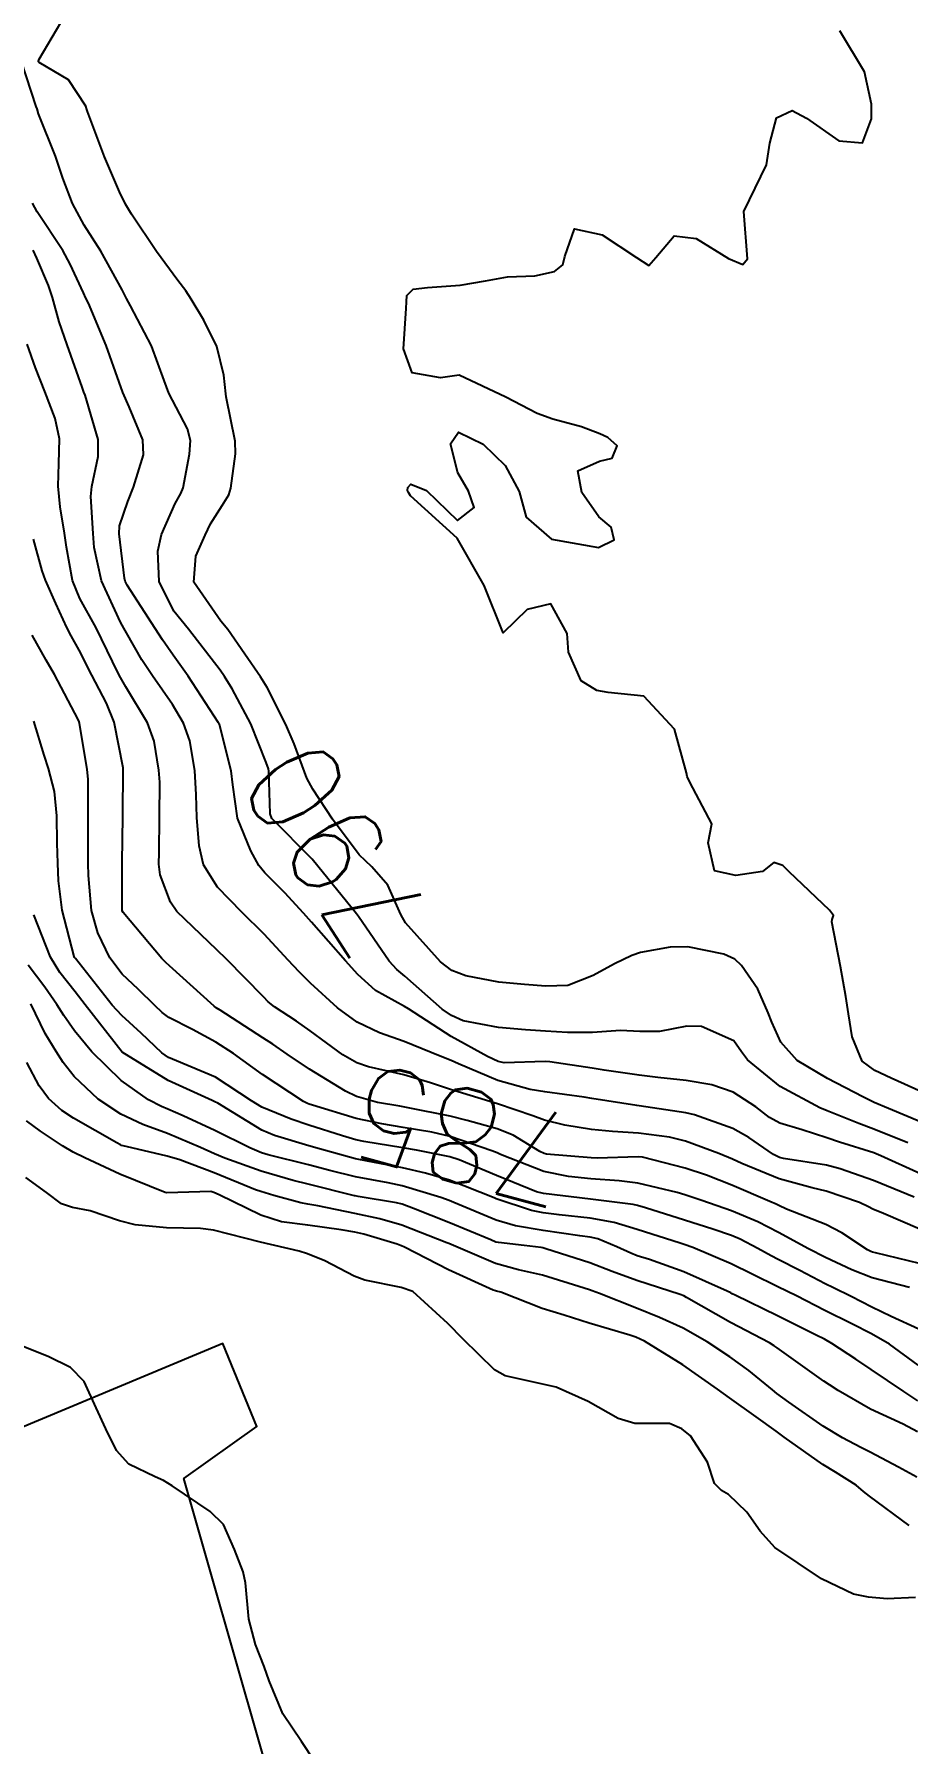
# Model space of a CAD drawing. Header units: metres. Extents: x 307586 to 320046, y 7427249 to 7434250.
# Drawn here: x 319210.4 to 319247.5, y 7429091.9 to 7429164.5 of the extents above; entities that cross this region are included whole.
import ezdxf
from ezdxf.enums import TextEntityAlignment as Align

# ---------------------------------------------------------------- set-up
doc = ezdxf.new("R2010")
doc.units = ezdxf.units.M
doc.header["$MEASUREMENT"] = 0
for name, color, linetype in [('Cotas', 45, 'Continuous'), ('Curvas de Nivel 1m', 11, 'Continuous'), ('Curvas de Nivel 5m', 15, 'Continuous'), ('Edificações', 30, 'Continuous'), ('Vias Primárias', 230, 'Continuous')]:
    doc.layers.add(name, color=color, linetype=linetype)
doc.styles.add('Style-STANDARD', font='STANDARD.shx')

msp = doc.modelspace()

# ---------------------------------------------------------------- linework, layer by layer
at = {"layer": 'Curvas de Nivel 1m', "flags": 128}
for points, elevation in [([(319248.027, 7429118.303), (319246.642, 7429118.874), (319246.037, 7429119.137), (319245.549, 7429119.379), (319244.052, 7429120.155), (319242.767, 7429120.923), (319242.071, 7429121.703), (319241.682, 7429122.539), (319241.525, 7429122.938), (319241.096, 7429123.948), (319240.403, 7429124.955), (319240.107, 7429125.219), (319239.647, 7429125.427), (319238.114, 7429125.737), (319237.372, 7429125.729), (319236.11, 7429125.5), (319235.734, 7429125.38), (319234.998, 7429125.017), (319234.098, 7429124.526), (319233.027, 7429124.107), (319232.093, 7429124.074), (319231.18, 7429124.149), (319230.095, 7429124.245), (319228.681, 7429124.511), (319228.099, 7429124.732), (319227.619, 7429125.105), (319226.128, 7429126.765), (319225.927, 7429127.123), (319225.374, 7429128.361), (319224.689, 7429129.142), (319224.16, 7429129.654), (319223.029, 7429131.162), (319222.196, 7429132.432), (319221.937, 7429132.911), (319221.839, 7429133.175), (319221.399, 7429134.367), (319221.043, 7429135.188), (319220.246, 7429136.753), (319219.966, 7429137.203), (319219.299, 7429138.173), (319218.573, 7429139.217), (319218.278, 7429139.57), (319217.133, 7429141.232), (319217.214, 7429142.331), (319217.616, 7429143.227), (319217.847, 7429143.705), (319218.336, 7429144.485), (319218.625, 7429144.932), (319218.71, 7429145.216), (319218.902, 7429146.678), (319218.889, 7429147.215), (319218.514, 7429149.097), (319218.491, 7429149.219), (319218.405, 7429150.013), (319218.109, 7429151.225), (319217.553, 7429152.352), (319217.025, 7429153.241), (319216.794, 7429153.593), (319216.451, 7429154.032), (319215.552, 7429155.259), (319214.487, 7429156.854), (319214.237, 7429157.273), (319213.979, 7429157.794), (319213.342, 7429159.282), (319212.624, 7429161.207), (319212.595, 7429161.289), (319212.544, 7429161.428), (319211.809, 7429162.555), (319210.563, 7429163.284), (319210.542, 7429163.32), (319210.539, 7429163.345), (319210.564, 7429163.426), (319211.676, 7429165.304)], 791), ([(319248.044, 7429119.593), (319246.759, 7429120.166), (319246.057, 7429120.494), (319245.526, 7429120.888), (319245.095, 7429121.916), (319244.938, 7429122.897), (319244.827, 7429123.636), (319244.601, 7429124.903), (319244.237, 7429126.803), (319244.246, 7429126.908), (319244.308, 7429127.08), (319244.137, 7429127.294), (319242.422, 7429128.927), (319242.157, 7429129.192), (319241.764, 7429129.331), (319241.296, 7429128.943), (319240.151, 7429128.777), (319239.245, 7429128.969), (319238.985, 7429130.158), (319239.136, 7429130.97), (319238.2, 7429132.736), (319238.087, 7429132.981), (319238.055, 7429133.131), (319237.551, 7429134.987), (319236.244, 7429136.382), (319234.731, 7429136.537), (319234.247, 7429136.63), (319233.589, 7429137.037), (319233.051, 7429138.256), (319232.998, 7429139.043), (319232.292, 7429140.303), (319231.288, 7429140.065), (319230.273, 7429139.08), (319229.467, 7429141.088), (319228.323, 7429143.1), (319226.341, 7429144.891), (319226.249, 7429145.029), (319226.213, 7429145.122), (319226.224, 7429145.242), (319226.347, 7429145.382), (319227.012, 7429145.113), (319228.33, 7429143.85), (319229.036, 7429144.393), (319228.795, 7429145.095), (319228.354, 7429145.863), (319228.038, 7429147.105), (319228.378, 7429147.601), (319229.428, 7429147.089), (319230.359, 7429146.18), (319230.957, 7429145.071), (319231.249, 7429143.983), (319232.323, 7429143.05), (319234.32, 7429142.697), (319234.988, 7429143.02), (319234.863, 7429143.557), (319234.333, 7429143.999), (319233.614, 7429145.037), (319233.44, 7429145.956), (319234.363, 7429146.362), (319234.898, 7429146.489), (319235.122, 7429147.019), (319234.719, 7429147.369), (319234.378, 7429147.517), (319233.596, 7429147.823), (319232.384, 7429148.15), (319231.72, 7429148.393), (319230.393, 7429149.08), (319228.407, 7429150.019), (319227.618, 7429149.899), (319226.408, 7429150.107), (319226.037, 7429151.134), (319226.15, 7429152.843), (319226.168, 7429153.133), (319226.178, 7429153.4), (319226.448, 7429153.663), (319227.057, 7429153.729), (319228.45, 7429153.835), (319229.526, 7429154.015), (319230.454, 7429154.192), (319231.62, 7429154.228), (319232.457, 7429154.41), (319232.813, 7429154.692), (319232.889, 7429155.046), (319233.301, 7429156.221), (319234.477, 7429155.968), (319235.938, 7429155.015), (319236.46, 7429154.677), (319236.761, 7429155.006), (319237.539, 7429155.932), (319238.475, 7429155.817), (319239.847, 7429154.966), (319240.46, 7429154.709), (319240.648, 7429154.957), (319240.493, 7429156.96), (319241.46, 7429158.946), (319241.607, 7429159.863), (319241.889, 7429160.94), (319242.546, 7429161.246), (319243.162, 7429160.924), (319244.529, 7429159.96), (319245.543, 7429159.884), (319245.924, 7429160.896), (319245.921, 7429161.524), (319245.62, 7429162.899), (319244.58, 7429164.632)], 792), ([(319248.002, 7429116.113), (319246.313, 7429116.877), (319246.014, 7429116.994), (319244.565, 7429117.449), (319244.02, 7429117.638), (319242.971, 7429117.973), (319242.026, 7429118.256), (319241.585, 7429118.493), (319241.002, 7429118.945), (319240.042, 7429119.58), (319239.132, 7429119.884), (319238.049, 7429120.066), (319236.842, 7429120.201), (319236.052, 7429120.291), (319234.565, 7429120.512), (319234.056, 7429120.59), (319232.249, 7429120.859), (319232.06, 7429120.87), (319230.311, 7429120.824), (319230.06, 7429120.877), (319229.615, 7429121.084), (319228.071, 7429121.941), (319226.249, 7429123.118), (319226.084, 7429123.217), (319224.844, 7429123.892), (319224.097, 7429124.565), (319223.582, 7429125.155), (319222.127, 7429126.792), (319221.787, 7429127.175), (319220.993, 7429128.039), (319220.15, 7429128.885), (319219.891, 7429129.203), (319219.554, 7429129.814), (319218.993, 7429131.212), (319218.787, 7429132.625), (319218.722, 7429133.215), (319218.222, 7429135.178), (319218.205, 7429135.22), (319218.186, 7429135.257), (319216.894, 7429137.234), (319216.262, 7429138.126), (319215.804, 7429138.783), (319215.497, 7429139.252), (319214.3, 7429141.098), (319214.216, 7429141.271), (319214.183, 7429141.392), (319213.968, 7429143.274), (319213.983, 7429143.617), (319214.337, 7429144.654), (319214.578, 7429145.266), (319214.992, 7429146.632), (319214.966, 7429147.264), (319214.387, 7429148.667), (319214.118, 7429149.273), (319213.961, 7429149.713), (319213.407, 7429151.28), (319212.655, 7429153.073), (319212.552, 7429153.289), (319212.445, 7429153.516), (319211.887, 7429154.728), (319211.576, 7429155.303), (319210.487, 7429156.942), (319210.278, 7429157.322)], 789), ([(319247.737, 7429115.112), (319245.997, 7429115.819), (319244.584, 7429116.321), (319244.006, 7429116.47), (319242.178, 7429116.761), (319242.011, 7429116.803), (319241.751, 7429116.934), (319240.713, 7429117.643), (319240.024, 7429118.034), (319238.398, 7429118.608), (319238.03, 7429118.692), (319236.045, 7429118.988), (319235.95, 7429119.001), (319234.037, 7429119.31), (319233.71, 7429119.362), (319232.041, 7429119.589), (319231.422, 7429119.68), (319230.048, 7429120.063), (319228.379, 7429120.776), (319228.06, 7429120.911), (319227.592, 7429121.105), (319226.069, 7429121.727), (319225.028, 7429122.091), (319224.077, 7429122.539), (319223.24, 7429123.158), (319222.093, 7429124.205), (319221.607, 7429124.686), (319221.137, 7429125.184), (319220.119, 7429126.283), (319219.178, 7429127.21), (319218.143, 7429128.272), (319217.549, 7429129.226), (319217.358, 7429130.036), (319217.262, 7429131.229), (319217.232, 7429132.19), (319217.178, 7429133.23), (319216.959, 7429134.489), (319216.692, 7429135.235), (319216.235, 7429136.033), (319215.382, 7429137.253), (319214.93, 7429137.93), (319214.271, 7429139.07), (319214.163, 7429139.271), (319214.019, 7429139.531), (319213.207, 7429141.281), (319212.908, 7429142.693), (319212.855, 7429143.285), (319212.764, 7429144.861), (319212.8, 7429145.285), (319213.078, 7429146.567), (319213.078, 7429147.283), (319212.512, 7429149.169), (319212.464, 7429149.289), (319212.396, 7429149.499), (319211.749, 7429151.3), (319211.41, 7429152.283), (319211.13, 7429153.31), (319210.957, 7429153.821), (319210.46, 7429154.987), (319210.307, 7429155.322)], 788), ([(319247.972, 7429113.75), (319246.431, 7429114.423), (319245.98, 7429114.611), (319245.798, 7429114.7), (319245.406, 7429114.889), (319243.99, 7429115.37), (319243.397, 7429115.511), (319241.997, 7429115.888), (319240.417, 7429116.544), (319240.009, 7429116.727), (319239.43, 7429116.966), (319238.018, 7429117.493), (319237.341, 7429117.665), (319236.021, 7429117.839), (319234.911, 7429117.906), (319234.023, 7429117.991), (319232.887, 7429118.179), (319232.026, 7429118.389), (319231.538, 7429118.567), (319230.033, 7429119.08), (319228.042, 7429119.681), (319227.187, 7429119.968), (319226.051, 7429120.304), (319224.552, 7429120.646), (319224.058, 7429120.817), (319223.464, 7429121.156), (319222.073, 7429122.179), (319221.489, 7429122.591), (319220.566, 7429123.193), (319220.296, 7429123.408), (319220.087, 7429123.623), (319218.528, 7429125.216), (319218.109, 7429125.617), (319216.416, 7429127.237), (319216.137, 7429127.637), (319215.709, 7429128.807), (319215.655, 7429129.247), (319215.659, 7429129.749), (319215.672, 7429131.248), (319215.687, 7429132.737), (319215.65, 7429133.248), (319215.444, 7429134.48), (319215.166, 7429135.256), (319214.246, 7429136.786), (319213.963, 7429137.273), (319213.682, 7429137.852), (319212.983, 7429139.283), (319212.292, 7429140.533), (319211.983, 7429141.295), (319211.727, 7429142.709), (319211.637, 7429143.3), (319211.46, 7429144.428), (319211.377, 7429145.304), (319211.404, 7429146.257), (319211.431, 7429147.304), (319211.242, 7429148.168), (319210.805, 7429149.314), (319210.408, 7429150.322), (319210.057, 7429151.324)], 787), ([(319247.957, 7429112.304), (319246.092, 7429112.748), (319245.962, 7429112.782), (319245.889, 7429112.808), (319245.752, 7429112.883), (319244.665, 7429113.595), (319243.973, 7429113.954), (319242.302, 7429114.605), (319241.981, 7429114.759), (319241.867, 7429114.817), (319241.601, 7429114.936), (319239.993, 7429115.625), (319238.915, 7429116.055), (319238.003, 7429116.35), (319236.197, 7429116.811), (319236.01, 7429116.829), (319234.264, 7429116.771), (319234.009, 7429116.779), (319232.117, 7429116.943), (319232.012, 7429116.965), (319231.831, 7429117.053), (319230.702, 7429117.752), (319230.022, 7429118.017), (319228.75, 7429118.368), (319228.027, 7429118.554), (319226.234, 7429118.915), (319226.031, 7429118.945), (319225.881, 7429118.972), (319224.94, 7429119.136), (319224.037, 7429119.391), (319223.576, 7429119.618), (319222.054, 7429120.549), (319221.096, 7429121.185), (319220.485, 7429121.612), (319220.07, 7429121.884), (319218.247, 7429123.053), (319218.082, 7429123.158), (319217.993, 7429123.221), (319216.1, 7429124.941), (319215.943, 7429125.084), (319215.779, 7429125.245), (319214.132, 7429127.196), (319214.097, 7429127.27), (319214.091, 7429127.312), (319214.094, 7429129.271), (319214.094, 7429129.33), (319214.123, 7429131.271), (319214.123, 7429131.331), (319214.138, 7429133.271), (319214.13, 7429133.344), (319213.746, 7429135.275), (319213.426, 7429136.087), (319212.808, 7429137.284), (319212.263, 7429138.342), (319211.918, 7429138.944), (319211.735, 7429139.298), (319211.275, 7429140.318), (319210.834, 7429141.312), (319210.697, 7429141.704), (319210.32, 7429143.054)], 786), ([(319247.923, 7429109.506), (319246.748, 7429110.055), (319245.936, 7429110.442), (319245.053, 7429110.893), (319244.307, 7429111.265), (319243.948, 7429111.441), (319242.869, 7429112.006), (319241.958, 7429112.472), (319241.654, 7429112.629), (319241.085, 7429112.943), (319240.347, 7429113.335), (319239.968, 7429113.492), (319239.175, 7429113.764), (319237.975, 7429114.146), (319236.32, 7429114.656), (319235.981, 7429114.765), (319235.789, 7429114.811), (319233.983, 7429115.03), (319231.986, 7429115.269), (319231.695, 7429115.347), (319229.997, 7429116.032), (319228.403, 7429116.7), (319228.009, 7429116.831), (319226.588, 7429117.114), (319226.014, 7429117.207), (319224.349, 7429117.477), (319224.017, 7429117.55), (319223.456, 7429117.718), (319222.023, 7429118.176), (319221.269, 7429118.425), (319220.03, 7429118.933), (319219.591, 7429119.204), (319218.048, 7429120.212), (319216.397, 7429120.897), (319216.06, 7429121.041), (319215.773, 7429121.244), (319214.897, 7429122.084), (319214.079, 7429122.832), (319213.672, 7429123.274), (319212.102, 7429125.247), (319212.085, 7429125.272), (319212.072, 7429125.29), (319212.055, 7429125.34), (319211.543, 7429127.299), (319211.389, 7429128.545), (319211.351, 7429129.302), (319211.328, 7429130.14), (319211.32, 7429131.303), (319211.223, 7429132.335), (319210.962, 7429133.309), (319210.779, 7429133.882), (319210.336, 7429135.318)], 784), ([(319247.904, 7429107.99), (319246.682, 7429108.872), (319245.919, 7429109.317), (319245.078, 7429109.74), (319243.934, 7429110.297), (319242.727, 7429110.922), (319241.947, 7429111.313), (319240.849, 7429111.844), (319239.956, 7429112.285), (319238.335, 7429112.976), (319237.964, 7429113.105), (319237.786, 7429113.161), (319235.97, 7429113.742), (319234.995, 7429114.037), (319233.975, 7429114.219), (319232.659, 7429114.361), (319231.977, 7429114.449), (319231.474, 7429114.554), (319229.983, 7429115.045), (319229.893, 7429115.081), (319227.994, 7429115.836), (319226.968, 7429116.141), (319226.002, 7429116.365), (319224.506, 7429116.641), (319224.007, 7429116.743), (319222.479, 7429117.165), (319222.014, 7429117.302), (319220.555, 7429117.728), (319220.021, 7429117.963), (319218.148, 7429119.102), (319218.032, 7429119.169), (319217.907, 7429119.221), (319216.045, 7429120.075), (319214.084, 7429121.27), (319212.518, 7429123.286), (319212.088, 7429123.833), (319211.447, 7429124.65), (319211.048, 7429125.306), (319210.342, 7429127.104)], 783), ([(319247.887, 7429106.466), (319247.29, 7429106.866), (319245.902, 7429107.799), (319245.254, 7429108.237), (319244.238, 7429108.905), (319243.916, 7429109.084), (319243.573, 7429109.258), (319241.93, 7429110.08), (319240.135, 7429110.957), (319240.003, 7429111.018), (319239.944, 7429111.048), (319239.786, 7429111.121), (319237.953, 7429111.943), (319236.487, 7429112.466), (319235.959, 7429112.629), (319235.691, 7429112.735), (319235.096, 7429113.013), (319234.289, 7429113.348), (319233.967, 7429113.417), (319233.529, 7429113.473), (319231.969, 7429113.7), (319230.802, 7429113.898), (319229.974, 7429114.141), (319228.185, 7429114.893), (319227.982, 7429114.975), (319227.632, 7429115.104), (319225.99, 7429115.596), (319225.394, 7429115.727), (319223.995, 7429115.982), (319222.917, 7429116.243), (319222.003, 7429116.483), (319220.296, 7429116.908), (319220.01, 7429116.994), (319219.507, 7429117.205), (319218.02, 7429117.952), (319216.684, 7429118.575), (319216.029, 7429118.858), (319215.757, 7429118.971), (319215.206, 7429119.252), (319214.045, 7429120.07), (319212.805, 7429121.283), (319212.072, 7429122.172), (319211.612, 7429122.833), (319211.313, 7429123.302), (319210.807, 7429124.026), (319210.099, 7429124.964)], 782), ([(319247.867, 7429105.152), (319247.262, 7429105.477), (319245.882, 7429106.119), (319244.506, 7429106.901), (319244.13, 7429107.142), (319243.897, 7429107.303), (319242.61, 7429108.219), (319241.911, 7429108.724), (319241.79, 7429108.81), (319241.584, 7429108.935), (319239.925, 7429109.798), (319238.062, 7429110.858), (319237.942, 7429110.921), (319237.794, 7429110.981), (319235.949, 7429111.575), (319234.897, 7429111.961), (319233.956, 7429112.327), (319232.089, 7429112.921), (319231.962, 7429112.959), (319231.885, 7429112.974), (319231.161, 7429113.062), (319230.07, 7429113.185), (319229.964, 7429113.209), (319229.744, 7429113.303), (319227.972, 7429114.041), (319226.46, 7429114.633), (319225.98, 7429114.816), (319225.736, 7429114.879), (319224.108, 7429115.148), (319223.983, 7429115.166), (319223.959, 7429115.174), (319221.99, 7429115.662), (319221.351, 7429115.821), (319219.998, 7429116.213), (319218.445, 7429116.777), (319218.009, 7429116.957), (319217.416, 7429117.226), (319216.019, 7429117.825), (319214.966, 7429118.199), (319214.027, 7429118.633), (319213.075, 7429119.28), (319212.047, 7429120.236), (319211.589, 7429120.83), (319211.282, 7429121.302), (319210.823, 7429122.068), (319210.21, 7429123.318)], 781), ([(319247.514, 7429101.176), (319245.838, 7429102.417), (319245.579, 7429102.623), (319245.262, 7429102.889), (319244.392, 7429103.445), (319243.852, 7429103.768), (319242.213, 7429104.926), (319241.867, 7429105.184), (319241.023, 7429105.796), (319239.888, 7429106.6), (319239.384, 7429106.965), (319237.903, 7429108.001), (319236.279, 7429108.996), (319235.915, 7429109.171), (319235.66, 7429109.26), (319233.924, 7429109.769), (319232.87, 7429110.1), (319231.933, 7429110.392), (319230.175, 7429111.077), (319229.988, 7429111.124), (319229.944, 7429111.139), (319229.852, 7429111.173), (319227.952, 7429112.035), (319226.088, 7429112.993), (319225.962, 7429113.049), (319225.908, 7429113.067), (319225.774, 7429113.123), (319224.361, 7429113.538), (319223.968, 7429113.631), (319223.389, 7429113.735), (319221.97, 7429113.922), (319220.858, 7429114.073), (319219.974, 7429114.35), (319218.208, 7429115.218), (319217.984, 7429115.319), (319217.851, 7429115.355), (319215.984, 7429115.294), (319215.915, 7429115.31), (319213.995, 7429116.092), (319212.511, 7429116.779), (319212.009, 7429117.03), (319211.553, 7429117.297), (319210.619, 7429117.911), (319210.023, 7429118.361)], 779), ([(319247.785, 7429098.113), (319246.59, 7429098.067), (319245.785, 7429098.13), (319245.159, 7429098.262), (319243.793, 7429098.91), (319241.813, 7429100.243), (319241.183, 7429100.936), (319240.629, 7429101.74), (319239.838, 7429102.493), (319239.545, 7429102.668), (319239.245, 7429102.966), (319238.953, 7429103.868), (319238.236, 7429104.976), (319237.867, 7429105.281), (319237.345, 7429105.511), (319235.87, 7429105.501), (319235.165, 7429105.719), (319233.884, 7429106.435), (319232.523, 7429107.044), (319231.894, 7429107.194), (319230.353, 7429107.529), (319229.9, 7429107.783), (319228.579, 7429109.093), (319227.923, 7429109.749), (319226.431, 7429111.115), (319225.945, 7429111.287), (319224.4, 7429111.596), (319223.949, 7429111.765), (319222.704, 7429112.414), (319221.958, 7429112.715), (319221.605, 7429112.821), (319219.963, 7429113.2), (319217.968, 7429113.716), (319217.415, 7429113.779), (319215.969, 7429113.81), (319214.643, 7429113.934), (319213.971, 7429114.115), (319212.729, 7429114.529), (319211.977, 7429114.68), (319211.507, 7429114.826), (319210.879, 7429115.307), (319209.992, 7429115.952)], 778), ([(319222.258, 7429091.164), (319221.711, 7429092.007), (319220.918, 7429093.178), (319220.334, 7429094.587), (319220.117, 7429095.186), (319219.757, 7429096.121), (319219.464, 7429097.195), (319219.331, 7429098.747), (319219.23, 7429099.206), (319218.86, 7429100.157), (319218.393, 7429101.214), (319217.828, 7429101.777), (319216.21, 7429102.866), (319215.841, 7429103.083), (319215.486, 7429103.245), (319214.369, 7429103.783), (319213.854, 7429104.363), (319213.395, 7429105.275), (319212.989, 7429106.166), (319212.482, 7429107.284), (319211.899, 7429107.886), (319210.946, 7429108.347), (319209.907, 7429108.759)], 777)]:
    msp.add_lwpolyline(points, dxfattribs=dict(at, elevation=elevation))
at = {"layer": 'Curvas de Nivel 5m', "flags": 128}
for points, elevation in [([(319247.464, 7429117.421), (319246.024, 7429118.005), (319245.387, 7429118.25), (319244.032, 7429118.784), (319243.73, 7429118.913), (319242.046, 7429119.818), (319240.655, 7429120.951), (319240.403, 7429121.292), (319240.071, 7429121.755), (319238.691, 7429122.36), (319238.077, 7429122.38), (319236.915, 7429122.152), (319236.074, 7429122.15), (319235.256, 7429122.193), (319234.074, 7429122.109), (319233.007, 7429122.108), (319232.074, 7429122.167), (319231.225, 7429122.213), (319230.075, 7429122.325), (319228.569, 7429122.604), (319228.08, 7429122.823), (319227.689, 7429123.104), (319226.097, 7429124.492), (319225.754, 7429124.78), (319225.426, 7429125.13), (319224.131, 7429127.036), (319224.048, 7429127.151), (319223.623, 7429127.67), (319222.408, 7429129.167), (319222.157, 7429129.459), (319220.451, 7429131.196), (319220.373, 7429131.386), (319220.323, 7429133.198), (319220.303, 7429133.298), (319220.207, 7429133.575), (319219.552, 7429135.207), (319218.757, 7429136.703), (319218.439, 7429137.218), (319218.256, 7429137.488), (319216.905, 7429139.234), (319216.284, 7429139.994), (319215.666, 7429141.25), (319215.608, 7429142.542), (319215.758, 7429143.248), (319216.336, 7429144.562), (319216.581, 7429144.997), (319216.677, 7429145.237), (319216.952, 7429146.653), (319216.989, 7429147.241), (319216.87, 7429147.734), (319216.387, 7429148.656), (319216.079, 7429149.253), (319215.874, 7429149.782), (319215.336, 7429151.261), (319214.44, 7429152.952), (319214.272, 7429153.272), (319214.087, 7429153.633), (319213.186, 7429155.283), (319212.479, 7429156.386), (319211.976, 7429157.298), (319211.576, 7429158.376), (319211.252, 7429159.309), (319210.54, 7429161.109), (319210.476, 7429161.321), (319210.438, 7429161.427), (319209.811, 7429163.328)], 790), ([(319247.527, 7429111.284), (319245.951, 7429111.689), (319245.09, 7429112.028), (319243.959, 7429112.552), (319243.245, 7429112.917), (319241.97, 7429113.617), (319241.094, 7429114.063), (319239.979, 7429114.529), (319238.714, 7429114.973), (319237.986, 7429115.211), (319237.664, 7429115.307), (319235.994, 7429115.714), (319235.2, 7429115.807), (319233.996, 7429115.899), (319233.045, 7429115.992), (319232, 7429116.212), (319230.159, 7429116.929), (319230.012, 7429116.994), (319229.786, 7429117.082), (319228.019, 7429117.695), (319227.248, 7429117.88), (319226.022, 7429118.076), (319225.115, 7429118.225), (319224.026, 7429118.458), (319222.176, 7429119.024), (319222.032, 7429119.071), (319221.957, 7429119.096), (319221.79, 7429119.174), (319220.05, 7429120.329), (319218.813, 7429121.212), (319218.068, 7429121.699), (319217.075, 7429122.228), (319216.078, 7429122.739), (319215.788, 7429122.952), (319215.479, 7429123.249), (319214.771, 7429123.941), (319214.096, 7429124.584), (319213.567, 7429125.275), (319213.057, 7429126.342), (319212.785, 7429127.283), (319212.657, 7429128.776), (319212.653, 7429129.285), (319212.65, 7429130.811), (319212.647, 7429131.285), (319212.64, 7429132.844), (319212.604, 7429133.286), (319212.281, 7429135.23), (319212.265, 7429135.29), (319212.224, 7429135.389), (319211.215, 7429137.306), (319210.862, 7429137.914), (319210.269, 7429138.969)], 785), ([(319247.847, 7429103.234), (319247.067, 7429103.652), (319245.857, 7429104.287), (319245.466, 7429104.493), (319244.689, 7429104.898), (319243.87, 7429105.387), (319242.401, 7429106.409), (319241.891, 7429106.783), (319241.711, 7429106.933), (319240.708, 7429107.755), (319239.907, 7429108.332), (319238.938, 7429108.97), (319237.921, 7429109.547), (319236.911, 7429110.007), (319235.934, 7429110.409), (319234.36, 7429111.024), (319234.055, 7429111.139), (319233.944, 7429111.179), (319233.721, 7429111.256), (319231.95, 7429111.802), (319230.922, 7429112.035), (319229.955, 7429112.295), (319228.07, 7429113.099), (319227.963, 7429113.144), (319227.887, 7429113.178), (319225.971, 7429113.922), (319225.034, 7429114.194), (319223.976, 7429114.421), (319222.398, 7429114.747), (319221.979, 7429114.813), (319221.673, 7429114.868), (319220.526, 7429115.192), (319219.985, 7429115.352), (319219.76, 7429115.429), (319217.997, 7429116.15), (319216.537, 7429116.702), (319216.007, 7429116.854), (319214.262, 7429117.266), (319214.059, 7429117.315), (319214.014, 7429117.334), (319213.867, 7429117.419), (319212.025, 7429118.476), (319211.53, 7429118.8), (319210.958, 7429119.306), (319210.567, 7429119.838), (319210.048, 7429120.83)], 780)]:
    msp.add_lwpolyline(points, dxfattribs=dict(at, elevation=elevation))
at = {"layer": 'Edificações'}
msp.add_lwpolyline([(319223.118, 7429080.765), (319217.815, 7429099.305), (319216.71, 7429103.168), (319219.804, 7429105.375), (319218.368, 7429108.906), (319206.214, 7429103.83), (319207.982, 7429099.415), (319209.087, 7429096.546), (319207.43, 7429096.215), (319213.617, 7429078.227), (319223.118, 7429080.765)], dxfattribs=at)
at = {"layer": 'Vias Primárias'}
for points, weights, knots in [([(319426.323, 7429109.899), (319424.377, 7429109.647), (319422.432, 7429109.394), (319416.523, 7429108.203), (319410.614, 7429107.011), (319404.755, 7429105.698), (319398.897, 7429104.386), (319392.541, 7429103.022), (319386.185, 7429101.659), (319380.519, 7429100.639), (319374.853, 7429099.619), (319369.129, 7429099.533), (319363.405, 7429099.446), (319354.074, 7429099.873), (319344.743, 7429100.3), (319338.643, 7429100.759), (319332.544, 7429101.218), (319328.065, 7429102.546), (319323.587, 7429103.875), (319320.368, 7429105.51), (319317.149, 7429107.144), (319313.761, 7429110.005), (319310.372, 7429112.865), (319306.814, 7429116.644), (319303.256, 7429120.422), (319299.867, 7429124.169), (319296.478, 7429127.916), (319293.481, 7429131.866), (319290.484, 7429135.815), (319288.306, 7429138.983), (319286.127, 7429142.151), (319283.487, 7429146.188), (319280.847, 7429150.225), (319278.549, 7429154.005), (319276.251, 7429157.784), (319273.901, 7429161.822), (319271.55, 7429165.86), (319270.205, 7429169.198), (319268.859, 7429172.536), (319267.361, 7429176.809), (319265.863, 7429181.081), (319263.803, 7429185.715), (319261.743, 7429190.348), (319260.499, 7429193.807), (319259.255, 7429197.267), (319257.635, 7429201.779), (319256.016, 7429206.291), (319254.959, 7429209.493), (319253.903, 7429212.696), (319252.608, 7429217.641), (319251.313, 7429222.586), (319249.63, 7429230.009), (319247.946, 7429237.432), (319247.119, 7429242.953), (319246.291, 7429248.475), (319244.863, 7429256.11), (319243.434, 7429263.745), (319242.505, 7429268.482), (319241.575, 7429273.219), (319240.645, 7429284.077), (319239.715, 7429294.935), (319239.547, 7429303.076), (319239.378, 7429311.217), (319239.322, 7429320.308), (319239.267, 7429329.399), (319239.436, 7429339.335), (319239.605, 7429349.27), (319239.492, 7429352.682), (319239.379, 7429356.094), (319239.729, 7429368.018), (319240.079, 7429379.942), (319240.108, 7429382.838), (319240.138, 7429385.733), (319240.9, 7429390.728), (319241.663, 7429395.723), (319243.219, 7429400.503), (319244.775, 7429405.283), (319247.565, 7429413.858), (319255.515, 7429418.113), (319260.996, 7429421.046), (319267.212, 7429420.935), (319273.126, 7429420.829), (319278.59, 7429418.564), (319286.218, 7429415.46), (319293.846, 7429412.356), (319300.523, 7429409.214), (319307.2, 7429406.073), (319314.517, 7429402.997), (319321.835, 7429399.921), (319327.449, 7429397.561), (319328.97, 7429391.664)], [1, 1, 1, 1, 1, 1, 1, 1, 1, 1, 1, 1, 1, 1, 1, 1, 1, 1, 1, 1, 1, 1, 1, 1, 1, 1, 1, 1, 1, 1, 1, 1, 1, 1, 1, 1, 1, 1, 1, 1, 1, 1, 1, 1, 1, 1, 1, 1, 1, 1, 1, 1, 1, 1, 1, 1, 1, 1, 1, 1, 1, 1, 1, 1, 1, 1, 1, 1, 1, 1, 1, 1, 1, 1, 1, 1, 1, 0.927778470966, 1, 0.967754199408, 1, 0.982472319861, 1, 1, 1, 1, 1, 1, 1, 0.895992721189, 1], [28.805863, 28.805863, 28.805863, 29.242191, 29.242191, 30.242191, 30.242191, 31.242191, 31.242191, 32.242191, 32.242191, 33.242191, 33.242191, 34.242191, 34.242191, 35.242191, 35.242191, 36.242191, 36.242191, 37.242191, 37.242191, 38.242191, 38.242191, 39.242191, 39.242191, 40.242191, 40.242191, 41.242191, 41.242191, 42.242191, 42.242191, 43.242191, 43.242191, 44.242191, 44.242191, 45.242191, 45.242191, 46.242191, 46.242191, 47.242191, 47.242191, 48.242191, 48.242191, 49.242191, 49.242191, 50.242191, 50.242191, 51.242191, 51.242191, 52.242191, 52.242191, 53.242191, 53.242191, 54.242191, 54.242191, 55.242191, 55.242191, 56.242191, 56.242191, 57.242191, 57.242191, 58.242191, 58.242191, 59.242191, 59.242191, 60.242191, 60.242191, 61.242191, 61.242191, 62.242191, 62.242191, 63.242191, 63.242191, 64.242191, 64.242191, 65.242191, 65.242191, 66.242191, 66.242191, 67.006955, 67.006955, 67.516234, 67.516234, 67.891245, 67.891245, 68.891245, 68.891245, 69.891245, 69.891245, 70.891245, 70.891245, 71.811514, 71.811514, 71.811514]), ([(319426.323, 7429109.899), (319424.377, 7429109.647), (319422.432, 7429109.394), (319416.523, 7429108.203), (319410.614, 7429107.011), (319404.755, 7429105.698), (319398.897, 7429104.386), (319392.541, 7429103.022), (319386.185, 7429101.659), (319380.519, 7429100.639), (319374.853, 7429099.619), (319369.129, 7429099.533), (319363.405, 7429099.446), (319354.074, 7429099.873), (319344.743, 7429100.3), (319338.643, 7429100.759), (319332.544, 7429101.218), (319328.065, 7429102.546), (319323.587, 7429103.875), (319320.368, 7429105.51), (319317.149, 7429107.144), (319313.761, 7429110.005), (319310.372, 7429112.865), (319306.814, 7429116.644), (319303.256, 7429120.422), (319299.867, 7429124.169), (319296.478, 7429127.916), (319293.481, 7429131.866), (319290.484, 7429135.815), (319288.306, 7429138.983), (319286.127, 7429142.151), (319283.487, 7429146.188), (319280.847, 7429150.225), (319278.549, 7429154.005), (319276.251, 7429157.784), (319273.901, 7429161.822), (319271.55, 7429165.86), (319270.205, 7429169.198), (319268.859, 7429172.536), (319267.361, 7429176.809), (319265.863, 7429181.081), (319263.803, 7429185.715), (319261.743, 7429190.348), (319260.499, 7429193.807), (319259.255, 7429197.267), (319257.635, 7429201.779), (319256.016, 7429206.291), (319254.959, 7429209.493), (319253.903, 7429212.696), (319252.608, 7429217.641), (319251.313, 7429222.586), (319249.63, 7429230.009), (319247.946, 7429237.432), (319247.119, 7429242.953), (319246.291, 7429248.475), (319244.863, 7429256.11), (319243.434, 7429263.745), (319242.505, 7429268.482), (319241.575, 7429273.219), (319240.645, 7429284.077), (319239.715, 7429294.935), (319239.547, 7429303.076), (319239.378, 7429311.217), (319239.322, 7429320.308), (319239.267, 7429329.399), (319239.436, 7429339.335), (319239.605, 7429349.27), (319239.492, 7429352.682), (319239.379, 7429356.094), (319239.729, 7429368.018), (319240.079, 7429379.942), (319240.108, 7429382.838), (319240.138, 7429385.733), (319240.9, 7429390.728), (319241.663, 7429395.723), (319243.219, 7429400.503), (319244.775, 7429405.283), (319247.565, 7429413.858), (319255.515, 7429418.113), (319260.996, 7429421.046), (319267.212, 7429420.935), (319273.126, 7429420.829), (319278.59, 7429418.564), (319286.218, 7429415.46), (319293.846, 7429412.356), (319300.523, 7429409.214), (319307.2, 7429406.073), (319314.517, 7429402.997), (319321.835, 7429399.921), (319327.449, 7429397.561), (319328.97, 7429391.664)], [1, 1, 1, 1, 1, 1, 1, 1, 1, 1, 1, 1, 1, 1, 1, 1, 1, 1, 1, 1, 1, 1, 1, 1, 1, 1, 1, 1, 1, 1, 1, 1, 1, 1, 1, 1, 1, 1, 1, 1, 1, 1, 1, 1, 1, 1, 1, 1, 1, 1, 1, 1, 1, 1, 1, 1, 1, 1, 1, 1, 1, 1, 1, 1, 1, 1, 1, 1, 1, 1, 1, 1, 1, 1, 1, 1, 1, 0.927778470966, 1, 0.967754199408, 1, 0.982472319861, 1, 1, 1, 1, 1, 1, 1, 0.895992721189, 1], [28.805863, 28.805863, 28.805863, 29.242191, 29.242191, 30.242191, 30.242191, 31.242191, 31.242191, 32.242191, 32.242191, 33.242191, 33.242191, 34.242191, 34.242191, 35.242191, 35.242191, 36.242191, 36.242191, 37.242191, 37.242191, 38.242191, 38.242191, 39.242191, 39.242191, 40.242191, 40.242191, 41.242191, 41.242191, 42.242191, 42.242191, 43.242191, 43.242191, 44.242191, 44.242191, 45.242191, 45.242191, 46.242191, 46.242191, 47.242191, 47.242191, 48.242191, 48.242191, 49.242191, 49.242191, 50.242191, 50.242191, 51.242191, 51.242191, 52.242191, 52.242191, 53.242191, 53.242191, 54.242191, 54.242191, 55.242191, 55.242191, 56.242191, 56.242191, 57.242191, 57.242191, 58.242191, 58.242191, 59.242191, 59.242191, 60.242191, 60.242191, 61.242191, 61.242191, 62.242191, 62.242191, 63.242191, 63.242191, 64.242191, 64.242191, 65.242191, 65.242191, 66.242191, 66.242191, 67.006955, 67.006955, 67.516234, 67.516234, 67.891245, 67.891245, 68.891245, 68.891245, 69.891245, 69.891245, 70.891245, 70.891245, 71.811514, 71.811514, 71.811514]), ([(319236.35, 7429005.79), (319229.913, 7429007.599), (319228.097, 7429014.034), (319227.104, 7429017.553), (319226.11, 7429021.071), (319224.079, 7429027.548), (319222.047, 7429034.026), (319220.425, 7429039.615), (319218.802, 7429045.204), (319216.652, 7429052.222), (319214.502, 7429059.239), (319211.878, 7429067.301), (319209.254, 7429075.363), (319207.104, 7429082.793), (319204.954, 7429090.223), (319202.392, 7429098.794), (319199.829, 7429107.366), (319197.492, 7429115.096), (319195.154, 7429122.827), (319193.573, 7429126.186), (319191.992, 7429129.546), (319189.903, 7429134.483), (319187.815, 7429139.421), (319184.431, 7429146.599), (319181.046, 7429153.777), (319174.963, 7429165.308), (319168.88, 7429176.839), (319167.578, 7429182.122), (319166.275, 7429187.406), (319164.566, 7429192.828), (319162.857, 7429198.251), (319160.584, 7429204.168), (319158.31, 7429210.085), (319156.625, 7429214.983), (319154.94, 7429219.882), (319154.001, 7429224.428), (319153.061, 7429228.974), (319152.983, 7429233.55), (319152.905, 7429238.126), (319154.643, 7429248.645), (319165.199, 7429247.147), (319169.462, 7429246.787), (319173.724, 7429246.428), (319184.205, 7429245.621), (319194.498, 7429247.755), (319198.582, 7429249.377), (319202.665, 7429250.999), (319208.085, 7429252.969), (319213.504, 7429254.939), (319221.021, 7429259.451), (319228.537, 7429263.963), (319231.896, 7429266.449), (319235.254, 7429268.935), (319236.359, 7429263.524), (319237.464, 7429258.113), (319238.293, 7429255.311), (319239.123, 7429252.509), (319239.394, 7429250.462, 2.606), (319239.665, 7429248.414, 5.213)], [1, 0.872335858669, 1, 1, 1, 1, 1, 1, 1, 1, 1, 1, 1, 1, 1, 1, 1, 1, 1, 1, 1, 1, 1, 1, 1, 1, 1, 1, 1, 1, 1, 1, 1, 1, 1, 1, 1, 1, 1, 0.715144370845, 1, 1, 1, 0.990134877931, 1, 1, 1, 1, 1, 1, 1, 1, 1, 1, 1, 1, 1, 1, 1], [0, 0, 0, 1.021673, 1.021673, 2.021673, 2.021673, 3.021673, 3.021673, 4.021673, 4.021673, 5.021673, 5.021673, 6.021673, 6.021673, 7.021673, 7.021673, 8.021673, 8.021673, 9.021673, 9.021673, 10.021673, 10.021673, 11.021673, 11.021673, 12.021673, 12.021673, 13.021673, 13.021673, 14.021673, 14.021673, 15.021673, 15.021673, 16.021673, 16.021673, 17.021673, 17.021673, 18.021673, 18.021673, 19.021673, 19.021673, 20.569604, 20.569604, 21.569604, 21.569604, 21.850765, 21.850765, 22.850765, 22.850765, 23.850765, 23.850765, 24.850765, 24.850765, 25.850765, 25.850765, 26.850765, 26.850765, 27.850765, 27.850765, 28.850765, 28.850765, 28.850765]), ([(319236.35, 7429005.79), (319229.913, 7429007.599), (319228.097, 7429014.034), (319227.104, 7429017.553), (319226.11, 7429021.071), (319224.079, 7429027.548), (319222.047, 7429034.026), (319220.425, 7429039.615), (319218.802, 7429045.204), (319216.652, 7429052.222), (319214.502, 7429059.239), (319211.878, 7429067.301), (319209.254, 7429075.363), (319207.104, 7429082.793), (319204.954, 7429090.223), (319202.392, 7429098.794), (319199.829, 7429107.366), (319197.492, 7429115.096), (319195.154, 7429122.827), (319193.573, 7429126.186), (319191.992, 7429129.546), (319189.903, 7429134.483), (319187.815, 7429139.421), (319184.431, 7429146.599), (319181.046, 7429153.777), (319174.963, 7429165.308), (319168.88, 7429176.839), (319167.578, 7429182.122), (319166.275, 7429187.406), (319164.566, 7429192.828), (319162.857, 7429198.251), (319160.584, 7429204.168), (319158.31, 7429210.085), (319156.625, 7429214.983), (319154.94, 7429219.882), (319154.001, 7429224.428), (319153.061, 7429228.974), (319152.983, 7429233.55), (319152.905, 7429238.126), (319154.643, 7429248.645), (319165.199, 7429247.147), (319169.462, 7429246.787), (319173.724, 7429246.428), (319184.205, 7429245.621), (319194.498, 7429247.755), (319198.582, 7429249.377), (319202.665, 7429250.999), (319208.085, 7429252.969), (319213.504, 7429254.939), (319221.021, 7429259.451), (319228.537, 7429263.963), (319231.896, 7429266.449), (319235.254, 7429268.935), (319236.359, 7429263.524), (319237.464, 7429258.113), (319238.293, 7429255.311), (319239.123, 7429252.509), (319239.394, 7429250.462, 2.606), (319239.665, 7429248.414, 5.213)], [1, 0.872335858669, 1, 1, 1, 1, 1, 1, 1, 1, 1, 1, 1, 1, 1, 1, 1, 1, 1, 1, 1, 1, 1, 1, 1, 1, 1, 1, 1, 1, 1, 1, 1, 1, 1, 1, 1, 1, 1, 0.715144370845, 1, 1, 1, 0.990134877931, 1, 1, 1, 1, 1, 1, 1, 1, 1, 1, 1, 1, 1, 1, 1], [0, 0, 0, 1.021673, 1.021673, 2.021673, 2.021673, 3.021673, 3.021673, 4.021673, 4.021673, 5.021673, 5.021673, 6.021673, 6.021673, 7.021673, 7.021673, 8.021673, 8.021673, 9.021673, 9.021673, 10.021673, 10.021673, 11.021673, 11.021673, 12.021673, 12.021673, 13.021673, 13.021673, 14.021673, 14.021673, 15.021673, 15.021673, 16.021673, 16.021673, 17.021673, 17.021673, 18.021673, 18.021673, 19.021673, 19.021673, 20.569604, 20.569604, 21.569604, 21.569604, 21.850765, 21.850765, 22.850765, 22.850765, 23.850765, 23.850765, 24.850765, 24.850765, 25.850765, 25.850765, 26.850765, 26.850765, 27.850765, 27.850765, 28.850765, 28.850765, 28.850765])]:
    msp.add_rational_spline(points, weights, degree=2, knots=knots, dxfattribs=at)

# ---------------------------------------------------------------- texts
at = {"layer": 'Cotas', "style": 'Style-STANDARD'}
for s, rotation, p in [('790', 122.99561, (319223.145, 7429129.889, 790)), ('785', 164.9549, (319228.529, 7429117.726, 785))]:
    msp.add_text(s, height=4, rotation=rotation, dxfattribs=at).set_placement(p, align=Align.MIDDLE_CENTER)

doc.saveas('drawing.dxf')
